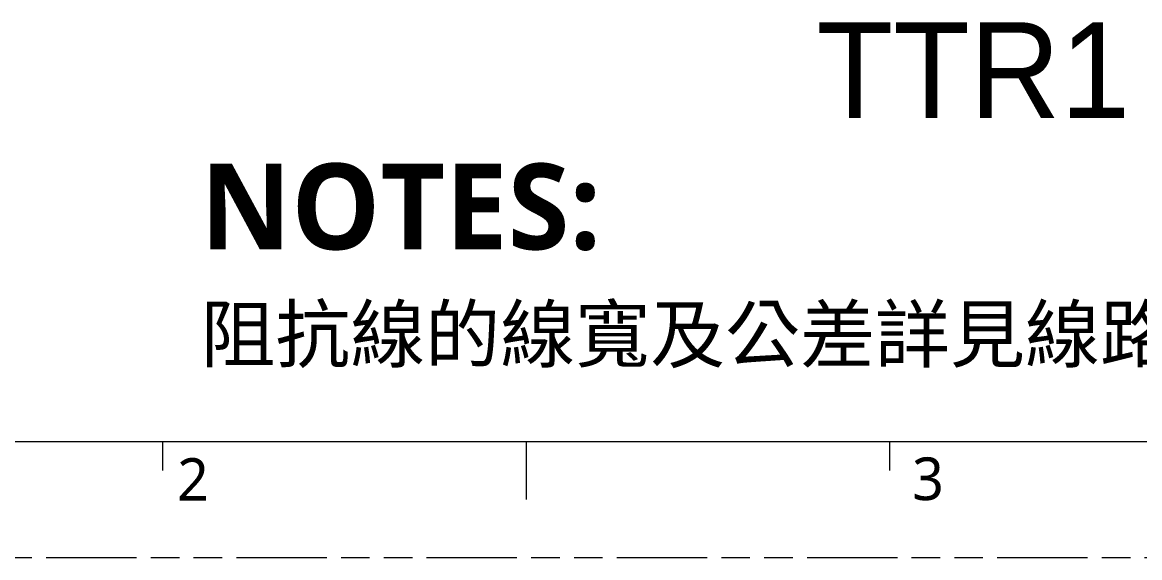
# Model space of a CAD drawing. Extents: x 726 to 4465, y 139 to 737.
# Drawn here: x 3955.8 to 4073.3, y 294 to 350.4 of the extents above; entities that cross this region are included whole.
import ezdxf

# ---------------------------------------------------------------- set-up
doc = ezdxf.new("R2010")
doc.units = 0
doc.linetypes.add('PHANTOM', pattern=[29.5, 9.5, -1.5, 3, -1.5, 3, -1.5, 9.5])
doc.layers.get('0').update_dxf_attribs({"lineweight": 5})
doc.layers.add('0PAPERF', color=2, linetype='PHANTOM', lineweight=5, plot=False)
doc.layers.add('DIM', color=3, linetype='Continuous', lineweight=5)
doc.layers.add('尺寸線', color=3, linetype='Continuous', lineweight=5)
doc.styles.get("Standard").update_dxf_attribs({"font": 'txt.shx'})

msp = doc.modelspace()

# ---------------------------------------------------------------- linework, layer by layer
for p, q in [((3855.9, 306.28), (4445.96, 306.28)), ((3970.55, 306.28), (3970.55, 303.22)), ((4008.77, 306.28), (4008.77, 300.16)), ((4046.99, 306.28), (4046.99, 303.22))]:
    msp.add_line(p, q)
at = {"layer": '0PAPERF'}
msp.add_line((3838.32, 294.05), (4465.23, 294.05), dxfattribs=at)

# ---------------------------------------------------------------- texts
at = {"layer": 'DIM', "linetype": 'Continuous', "insert": (3974.53, 335.5), "char_height": 5.779, "width": 148.4791, "attachment_point": 1}
msp.add_mtext('{\\fMicrosoft JhengHei|b1|i0|c136|p18;\\H1.56250x;\\C1;NOTES:}\\P{\\fMicrosoft JhengHei|b0|i0|c136|p18;阻抗線的線寬及公差詳見線路阻抗圖}', dxfattribs=at)
at = {"layer": 'DIM', "char_height": 4.4855, "width": 2.7309, "attachment_point": 1}
for s, insert in [('{\\fMicrosoft JhengHei|b0|i0|c136|p0;\\C0;2}', (3972.08, 304.51)), ('{\\fMicrosoft JhengHei|b0|i0|c136|p0;\\C0;3}', (4049.37, 304.59))]:
    msp.add_mtext(s, dxfattribs=dict(at, insert=insert))
at = {"layer": '尺寸線', "linetype": 'Continuous', "insert": (4039.32, 350.36), "char_height": 10.08, "width": 8776.5318, "attachment_point": 1}
msp.add_mtext('{\\fPMingLiU|b0|i0|c136|p0;TTR1}', dxfattribs=at)

doc.saveas('drawing.dxf')
